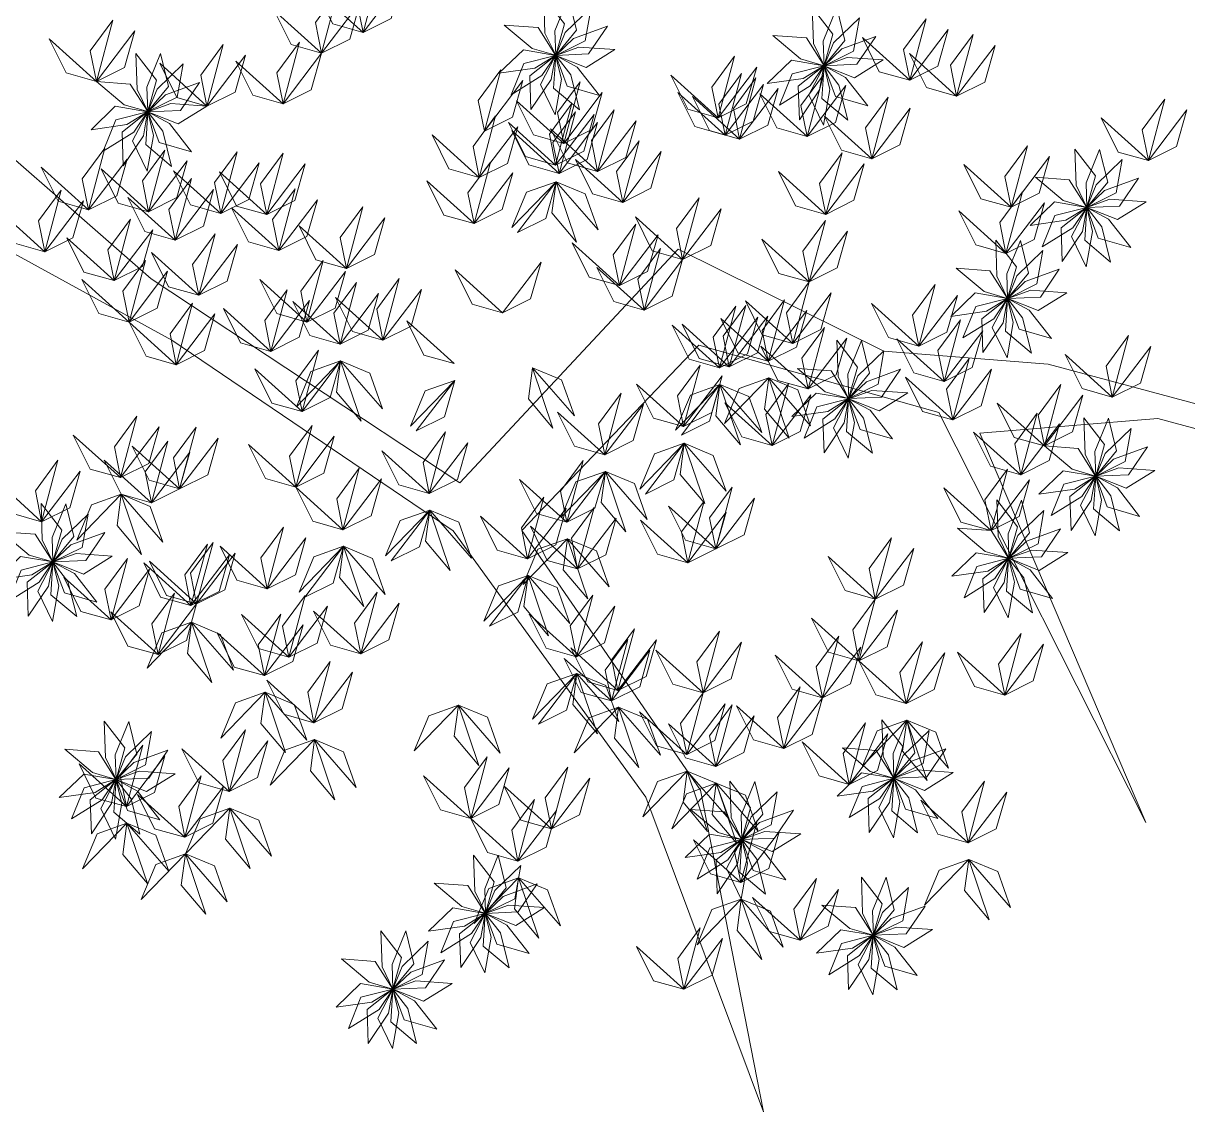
# Model space of a CAD drawing. Header units: inches. Extents: x 4350 to 28384, y -6772 to 993.
# Drawn here: x 5322.4 to 5432.1, y 433.7 to 536.2 of the extents above; entities that cross this region are included whole.
import ezdxf

# ---------------------------------------------------------------- set-up
doc = ezdxf.new("R2010")
doc.units = ezdxf.units.IN
doc.header["$MEASUREMENT"] = 0
doc.layers.add('nascosti', color=1, linetype='Continuous')

msp = doc.modelspace()

# ---------------------------------------------------------------- linework, layer by layer
at = {"layer": 'nascosti', "linetype": 'Continuous', "lineweight": 0}
for points in [[(5440.23, 498.36), (5418.93, 504.08), (5403.46, 505.31), (5384.08, 514.9), (5363.53, 492.9), (5334.44, 512.13), (5313.09, 530.75), (5311.06, 555.89), (5312.89, 582.33), (5310.26, 596.51), (5291.49, 613.85), (5281.13, 625.41), (5297.87, 633.21), (5333.93, 644.31), (5365.51, 649.59), (5395.2, 641.32), (5435.2, 634.39)], [(5306.03, 522.99), (5336.39, 506.34), (5362.9, 488.39), (5381.05, 463.31), (5392.12, 433.69), (5386.2, 463.97), (5369.35, 488.41), (5386.04, 505.88), (5408.64, 499.52), (5428.13, 460.91), (5412.51, 497.6), (5429.27, 498.96), (5443.47, 495.14)]]:
    msp.add_lwpolyline(points, dxfattribs=at)
at = {"layer": 'nascosti', "lineweight": 0}
for points in [[(5354.4, 535.31), (5353.82, 538.22), (5355.95, 541.11), (5354.4, 535.31)], [(5354.4, 535.31), (5357.06, 536.63), (5358.03, 540.09), (5354.4, 535.31)], [(5350.5, 533.37), (5349.91, 536.27), (5352.04, 539.16), (5350.5, 533.37)], [(5354.4, 535.31), (5351.55, 536.12), (5349.95, 539.33), (5354.4, 535.31)], [(5371.43, 538.65), (5371.54, 535.24), (5372.55, 533.17), (5373.38, 536.14), (5371.43, 538.65)], [(5373.76, 538.63), (5372.48, 535.47), (5372.55, 533.16), (5374.52, 535.54), (5373.76, 538.63)], [(5350.5, 533.37), (5353.15, 534.69), (5354.13, 538.14), (5350.5, 533.37)], [(5375.88, 537.67), (5373.43, 535.3), (5372.55, 533.16), (5375.32, 534.53), (5375.88, 537.67)], [(5396.7, 537.68), (5396.82, 534.27), (5397.82, 532.2), (5398.65, 535.17), (5396.7, 537.68)], [(5399.03, 537.66), (5397.75, 534.5), (5397.83, 532.19), (5399.79, 534.57), (5399.03, 537.66)], [(5329.29, 530.69), (5328.71, 533.6), (5330.83, 536.49), (5329.29, 530.69)], [(5350.5, 533.37), (5347.64, 534.17), (5346.04, 537.39), (5350.5, 533.37)], [(5401.15, 536.69), (5398.7, 534.33), (5397.83, 532.19), (5400.59, 533.56), (5401.15, 536.69)], [(5405.89, 530.81), (5405.3, 533.72), (5407.43, 536.61), (5405.89, 530.81)], [(5329.29, 530.69), (5331.94, 532.01), (5332.92, 535.47), (5329.29, 530.69)], [(5367.71, 536), (5370.33, 533.81), (5372.54, 533.17), (5370.89, 535.77), (5367.71, 536)], [(5377.42, 535.92), (5374.22, 534.75), (5372.55, 533.16), (5375.64, 533.29), (5377.42, 535.92)], [(5405.89, 530.81), (5408.54, 532.13), (5409.52, 535.58), (5405.89, 530.81)], [(5329.29, 530.69), (5326.44, 531.5), (5324.84, 534.71), (5329.29, 530.69)], [(5339.7, 528.39), (5339.11, 531.3), (5341.24, 534.19), (5339.7, 528.39)], [(5346.87, 528.59), (5346.28, 531.5), (5348.41, 534.39), (5346.87, 528.59)], [(5392.99, 535.03), (5395.6, 532.84), (5397.82, 532.19), (5396.16, 534.8), (5392.99, 535.03)], [(5402.7, 534.95), (5399.49, 533.78), (5397.83, 532.19), (5400.91, 532.32), (5402.7, 534.95)], [(5405.89, 530.81), (5403.03, 531.62), (5401.43, 534.83), (5405.89, 530.81)], [(5410.31, 529.33), (5409.73, 532.24), (5411.86, 535.13), (5410.31, 529.33)], [(5333, 533.34), (5333.12, 529.94), (5334.12, 527.86), (5334.95, 530.83), (5333, 533.34)], [(5335.33, 533.32), (5334.05, 530.16), (5334.13, 527.86), (5336.09, 530.24), (5335.33, 533.32)], [(5339.7, 528.39), (5342.35, 529.71), (5343.33, 533.17), (5339.7, 528.39)], [(5346.87, 528.59), (5349.52, 529.91), (5350.5, 533.37), (5346.87, 528.59)], [(5367.2, 531.47), (5370.58, 531.94), (5372.54, 533.16), (5369.5, 533.67), (5367.2, 531.47)], [(5368.35, 529.44), (5371.24, 531.25), (5372.54, 533.16), (5369.55, 532.39), (5368.35, 529.44)], [(5370.22, 528.06), (5372.13, 530.88), (5372.54, 533.15), (5370.12, 531.24), (5370.22, 528.06)], [(5372.5, 527.55), (5373.09, 530.91), (5372.54, 533.15), (5371.11, 530.42), (5372.5, 527.55)], [(5374.78, 528.02), (5373.96, 531.33), (5372.55, 533.15), (5372.35, 530.07), (5374.78, 528.02)], [(5378.12, 533.7), (5374.72, 533.94), (5372.55, 533.15), (5375.42, 532.02), (5378.12, 533.7)], [(5376.68, 529.37), (5374.58, 532.06), (5372.55, 533.15), (5373.62, 530.26), (5376.68, 529.37)], [(5387.85, 527.27), (5387.26, 530.18), (5389.39, 533.07), (5387.85, 527.27)], [(5410.31, 529.33), (5407.46, 530.14), (5405.86, 533.35), (5410.31, 529.33)], [(5410.31, 529.33), (5412.97, 530.65), (5413.94, 534.1), (5410.31, 529.33)], [(5337.45, 532.36), (5335, 529.99), (5334.13, 527.86), (5336.89, 529.23), (5337.45, 532.36)], [(5339.7, 528.39), (5336.85, 529.2), (5335.25, 532.41), (5339.7, 528.39)], [(5346.87, 528.59), (5344.01, 529.4), (5342.41, 532.61), (5346.87, 528.59)], [(5387.85, 527.27), (5390.5, 528.6), (5391.48, 532.05), (5387.85, 527.27)], [(5392.48, 530.5), (5395.85, 530.97), (5397.81, 532.19), (5394.77, 532.7), (5392.48, 530.5)], [(5393.62, 528.47), (5396.51, 530.28), (5397.81, 532.18), (5394.82, 531.42), (5393.62, 528.47)], [(5395.5, 527.09), (5397.4, 529.91), (5397.81, 532.18), (5395.4, 530.27), (5395.5, 527.09)], [(5397.77, 526.58), (5398.37, 529.94), (5397.82, 532.18), (5396.39, 529.45), (5397.77, 526.58)], [(5400.06, 527.05), (5399.23, 530.36), (5397.82, 532.18), (5397.63, 529.1), (5400.06, 527.05)], [(5401.95, 528.4), (5399.86, 531.09), (5397.82, 532.18), (5398.9, 529.29), (5401.95, 528.4)], [(5403.4, 532.73), (5400, 532.96), (5397.83, 532.18), (5400.7, 531.05), (5403.4, 532.73)], [(5365.83, 526.02), (5365.24, 528.92), (5367.37, 531.81), (5365.83, 526.02)], [(5387.85, 527.27), (5384.99, 528.08), (5383.39, 531.29), (5387.85, 527.27)], [(5388.5, 525.65), (5387.92, 528.56), (5390.04, 531.45), (5388.5, 525.65)], [(5389.87, 525.27), (5389.28, 528.17), (5391.41, 531.06), (5389.87, 525.27)], [(5396.23, 525.53), (5395.65, 528.44), (5397.78, 531.33), (5396.23, 525.53)], [(5329.29, 530.69), (5331.9, 528.5), (5334.12, 527.86), (5332.46, 530.46), (5329.29, 530.69)], [(5339, 530.61), (5335.79, 529.45), (5334.13, 527.85), (5337.21, 527.98), (5339, 530.61)], [(5365.83, 526.02), (5368.48, 527.34), (5369.46, 530.79), (5365.83, 526.02)], [(5373.3, 524.87), (5372.72, 527.78), (5374.85, 530.67), (5373.3, 524.87)], [(5388.5, 525.65), (5391.16, 526.97), (5392.13, 530.43), (5388.5, 525.65)], [(5389.87, 525.27), (5392.52, 526.59), (5393.5, 530.04), (5389.87, 525.27)], [(5396.23, 525.53), (5398.89, 526.85), (5399.87, 530.31), (5396.23, 525.53)], [(5373.3, 524.87), (5370.45, 525.68), (5368.85, 528.89), (5373.3, 524.87)], [(5373.3, 524.87), (5375.96, 526.19), (5376.94, 529.65), (5373.3, 524.87)], [(5388.5, 525.65), (5385.65, 526.46), (5384.05, 529.67), (5388.5, 525.65)], [(5389.87, 525.27), (5387.02, 526.07), (5385.42, 529.29), (5389.87, 525.27)], [(5396.23, 525.53), (5393.38, 526.34), (5391.78, 529.55), (5396.23, 525.53)], [(5402.32, 523.43), (5401.73, 526.33), (5403.86, 529.22), (5402.32, 523.43)], [(5428.37, 523.25), (5427.78, 526.16), (5429.91, 529.05), (5428.37, 523.25)], [(5328.78, 526.16), (5332.15, 526.64), (5334.11, 527.85), (5331.07, 528.37), (5328.78, 526.16)], [(5329.93, 524.14), (5332.82, 525.94), (5334.11, 527.85), (5331.12, 527.08), (5329.93, 524.14)], [(5331.8, 522.75), (5333.71, 525.58), (5334.11, 527.85), (5331.7, 525.93), (5331.8, 522.75)], [(5334.08, 522.25), (5334.67, 525.6), (5334.12, 527.84), (5332.69, 525.11), (5334.08, 522.25)], [(5336.36, 522.71), (5335.53, 526.02), (5334.12, 527.84), (5333.93, 524.76), (5336.36, 522.71)], [(5338.26, 524.07), (5336.16, 526.75), (5334.12, 527.84), (5335.2, 524.95), (5338.26, 524.07)], [(5339.7, 528.39), (5336.3, 528.63), (5334.13, 527.85), (5337, 526.71), (5339.7, 528.39)], [(5372.54, 522.83), (5371.96, 525.74), (5374.08, 528.63), (5372.54, 522.83)], [(5372.86, 522.05), (5372.27, 524.96), (5374.4, 527.85), (5372.86, 522.05)], [(5372.54, 522.83), (5375.2, 524.15), (5376.17, 527.6), (5372.54, 522.83)], [(5376.5, 522.23), (5375.92, 525.14), (5378.04, 528.03), (5376.5, 522.23)], [(5402.32, 523.43), (5404.97, 524.75), (5405.95, 528.2), (5402.32, 523.43)], [(5428.37, 523.25), (5431.02, 524.57), (5432, 528.02), (5428.37, 523.25)], [(5365.35, 521.67), (5364.76, 524.57), (5366.89, 527.46), (5365.35, 521.67)], [(5365.35, 521.67), (5368, 522.99), (5368.98, 526.44), (5365.35, 521.67)], [(5372.54, 522.83), (5369.69, 523.64), (5368.09, 526.85), (5372.54, 522.83)], [(5372.86, 522.05), (5375.51, 523.37), (5376.49, 526.83), (5372.86, 522.05)], [(5376.5, 522.23), (5379.15, 523.55), (5380.13, 527.01), (5376.5, 522.23)], [(5402.32, 523.43), (5399.46, 524.23), (5397.86, 527.44), (5402.32, 523.43)], [(5428.37, 523.25), (5425.52, 524.06), (5423.92, 527.27), (5428.37, 523.25)], [(5365.35, 521.67), (5362.49, 522.47), (5360.9, 525.69), (5365.35, 521.67)], [(5372.86, 522.05), (5370.01, 522.86), (5368.41, 526.07), (5372.86, 522.05)], [(5376.5, 522.23), (5373.65, 523.04), (5372.05, 526.25), (5376.5, 522.23)], [(5328.55, 518.62), (5327.96, 521.53), (5330.09, 524.42), (5328.55, 518.62)], [(5378.86, 519.32), (5378.27, 522.23), (5380.4, 525.12), (5378.86, 519.32)], [(5415.44, 518.86), (5414.86, 521.76), (5416.98, 524.65), (5415.44, 518.86)], [(5421.45, 524.33), (5421.57, 520.93), (5422.57, 518.85), (5423.4, 521.82), (5421.45, 524.33)], [(5423.78, 524.31), (5422.5, 521.15), (5422.58, 518.85), (5424.54, 521.23), (5423.78, 524.31)], [(5328.55, 518.62), (5331.2, 519.94), (5332.18, 523.4), (5328.55, 518.62)], [(5334.2, 518.44), (5333.62, 521.35), (5335.74, 524.24), (5334.2, 518.44)], [(5334.2, 518.44), (5336.86, 519.77), (5337.83, 523.22), (5334.2, 518.44)], [(5341, 518.27), (5340.42, 521.18), (5342.54, 524.07), (5341, 518.27)], [(5345.33, 518.16), (5344.74, 521.07), (5346.87, 523.96), (5345.33, 518.16)], [(5378.86, 519.32), (5376, 520.13), (5374.4, 523.34), (5378.86, 519.32)], [(5378.86, 519.32), (5381.51, 520.64), (5382.49, 524.1), (5378.86, 519.32)], [(5397.98, 518.19), (5397.39, 521.09), (5399.52, 523.98), (5397.98, 518.19)], [(5415.44, 518.86), (5418.1, 520.18), (5419.07, 523.63), (5415.44, 518.86)], [(5425.9, 523.35), (5423.45, 520.98), (5422.58, 518.85), (5425.34, 520.22), (5425.9, 523.35)], [(5328.55, 518.62), (5325.69, 519.43), (5324.09, 522.64), (5328.55, 518.62)], [(5334.2, 518.44), (5331.35, 519.25), (5329.75, 522.46), (5334.2, 518.44)], [(5341, 518.27), (5338.15, 519.08), (5336.55, 522.29), (5341, 518.27)], [(5345.33, 518.16), (5342.47, 518.97), (5340.87, 522.18), (5345.33, 518.16)], [(5341, 518.27), (5343.65, 519.59), (5344.63, 523.05), (5341, 518.27)], [(5345.33, 518.16), (5347.98, 519.49), (5348.96, 522.94), (5345.33, 518.16)], [(5364.87, 517.32), (5364.28, 520.22), (5366.41, 523.11), (5364.87, 517.32)], [(5364.87, 517.32), (5367.52, 518.64), (5368.5, 522.09), (5364.87, 517.32)], [(5397.98, 518.19), (5395.12, 518.99), (5393.52, 522.21), (5397.98, 518.19)], [(5397.98, 518.19), (5400.63, 519.51), (5401.61, 522.96), (5397.98, 518.19)], [(5415.44, 518.86), (5412.59, 519.66), (5410.99, 522.88), (5415.44, 518.86)], [(5336.7, 515.75), (5336.12, 518.66), (5338.25, 521.55), (5336.7, 515.75)], [(5364.87, 517.32), (5362.02, 518.12), (5360.42, 521.33), (5364.87, 517.32)], [(5372.59, 521.26), (5369.8, 520.27), (5368.42, 516.96), (5372.59, 521.26)], [(5368.96, 516.49), (5371.62, 517.81), (5372.59, 521.26), (5368.96, 516.49)], [(5372.59, 521.26), (5372.2, 518.32), (5374.52, 515.58), (5372.59, 521.26)], [(5372.59, 521.26), (5375.33, 520.12), (5376.54, 516.74), (5372.59, 521.26)], [(5417.74, 521.68), (5420.35, 519.49), (5422.57, 518.85), (5420.91, 521.45), (5417.74, 521.68)], [(5427.45, 521.6), (5424.24, 520.44), (5422.58, 518.84), (5425.66, 518.97), (5427.45, 521.6)], [(5324.43, 514.67), (5323.84, 517.58), (5325.97, 520.47), (5324.43, 514.67)], [(5336.7, 515.75), (5339.36, 517.07), (5340.33, 520.53), (5336.7, 515.75)], [(5346.47, 514.78), (5345.88, 517.69), (5348.01, 520.58), (5346.47, 514.78)], [(5414.96, 514.51), (5414.38, 517.41), (5416.51, 520.3), (5414.96, 514.51)], [(5324.43, 514.67), (5327.08, 515.99), (5328.06, 519.45), (5324.43, 514.67)], [(5336.7, 515.75), (5333.85, 516.56), (5332.25, 519.77), (5336.7, 515.75)], [(5346.47, 514.78), (5343.61, 515.59), (5342.01, 518.8), (5346.47, 514.78)], [(5346.47, 514.78), (5349.12, 516.11), (5350.1, 519.56), (5346.47, 514.78)], [(5352.83, 513.09), (5352.24, 516), (5354.37, 518.89), (5352.83, 513.09)], [(5384.5, 513.95), (5383.92, 516.85), (5386.05, 519.74), (5384.5, 513.95)], [(5414.96, 514.51), (5417.62, 515.83), (5418.59, 519.28), (5414.96, 514.51)], [(5417.23, 517.15), (5420.6, 517.63), (5422.56, 518.84), (5419.52, 519.36), (5417.23, 517.15)], [(5418.37, 515.13), (5421.27, 516.93), (5422.56, 518.84), (5419.57, 518.07), (5418.37, 515.13)], [(5420.25, 513.74), (5422.16, 516.57), (5422.56, 518.84), (5420.15, 516.92), (5420.25, 513.74)], [(5422.52, 513.24), (5423.12, 516.59), (5422.57, 518.83), (5421.14, 516.1), (5422.52, 513.24)], [(5424.81, 513.7), (5423.98, 517.01), (5422.57, 518.83), (5422.38, 515.75), (5424.81, 513.7)], [(5426.71, 515.06), (5424.61, 517.74), (5422.57, 518.83), (5423.65, 515.94), (5426.71, 515.06)], [(5428.15, 519.38), (5424.75, 519.62), (5422.58, 518.84), (5425.45, 517.7), (5428.15, 519.38)], [(5324.43, 514.67), (5321.57, 515.48), (5319.97, 518.69), (5324.43, 514.67)], [(5330.96, 511.95), (5330.38, 514.85), (5332.5, 517.74), (5330.96, 511.95)], [(5330.96, 511.95), (5330.38, 514.85), (5332.5, 517.74), (5330.96, 511.95)], [(5352.83, 513.09), (5355.48, 514.41), (5356.46, 517.86), (5352.83, 513.09)], [(5384.5, 513.95), (5381.65, 514.75), (5380.05, 517.97), (5384.5, 513.95)], [(5384.5, 513.95), (5387.16, 515.27), (5388.13, 518.72), (5384.5, 513.95)], [(5414.96, 514.51), (5412.11, 515.31), (5410.51, 518.52), (5414.96, 514.51)], [(5330.96, 511.95), (5333.62, 513.27), (5334.59, 516.72), (5330.96, 511.95)], [(5330.96, 511.95), (5333.62, 513.27), (5334.59, 516.72), (5330.96, 511.95)], [(5352.83, 513.09), (5349.97, 513.9), (5348.38, 517.11), (5352.83, 513.09)], [(5378.56, 511.48), (5377.97, 514.39), (5380.1, 517.28), (5378.56, 511.48)], [(5396.41, 511.82), (5395.82, 514.73), (5397.95, 517.62), (5396.41, 511.82)], [(5396.41, 511.82), (5399.06, 513.15), (5400.04, 516.6), (5396.41, 511.82)], [(5330.96, 511.95), (5328.11, 512.76), (5326.51, 515.97), (5330.96, 511.95)], [(5330.96, 511.95), (5328.11, 512.76), (5326.51, 515.97), (5330.96, 511.95)], [(5338.93, 510.57), (5338.35, 513.48), (5340.48, 516.37), (5338.93, 510.57)], [(5378.56, 511.48), (5375.7, 512.29), (5374.1, 515.5), (5378.56, 511.48)], [(5378.56, 511.48), (5381.21, 512.8), (5382.19, 516.26), (5378.56, 511.48)], [(5396.41, 511.82), (5393.56, 512.63), (5391.96, 515.84), (5396.41, 511.82)], [(5413.99, 515.76), (5414.11, 512.36), (5415.11, 510.28), (5415.94, 513.25), (5413.99, 515.76)], [(5416.32, 515.74), (5415.04, 512.58), (5415.11, 510.28), (5417.08, 512.65), (5416.32, 515.74)], [(5338.93, 510.57), (5336.08, 511.38), (5334.48, 514.59), (5338.93, 510.57)], [(5338.93, 510.57), (5341.59, 511.89), (5342.57, 515.35), (5338.93, 510.57)], [(5380.87, 509.17), (5380.29, 512.08), (5382.42, 514.97), (5380.87, 509.17)], [(5418.44, 514.78), (5415.99, 512.41), (5415.12, 510.27), (5417.88, 511.65), (5418.44, 514.78)], [(5332.36, 508.05), (5331.77, 510.96), (5333.9, 513.85), (5332.36, 508.05)], [(5349.12, 508.05), (5348.54, 510.95), (5350.66, 513.84), (5349.12, 508.05)], [(5367.54, 508.93), (5370.19, 510.25), (5371.17, 513.7), (5367.54, 508.93)], [(5380.87, 509.17), (5383.53, 510.5), (5384.5, 513.95), (5380.87, 509.17)], [(5332.36, 508.05), (5335.01, 509.37), (5335.99, 512.83), (5332.36, 508.05)], [(5349.12, 508.05), (5351.77, 509.37), (5352.75, 512.82), (5349.12, 508.05)], [(5367.54, 508.93), (5364.69, 509.73), (5363.09, 512.95), (5367.54, 508.93)], [(5380.87, 509.17), (5378.02, 509.98), (5376.42, 513.19), (5380.87, 509.17)], [(5410.28, 513.11), (5412.89, 510.92), (5415.1, 510.28), (5413.45, 512.88), (5410.28, 513.11)], [(5419.98, 513.03), (5416.78, 511.87), (5415.12, 510.27), (5418.2, 510.4), (5419.98, 513.03)], [(5332.36, 508.05), (5329.51, 508.86), (5327.91, 512.07), (5332.36, 508.05)], [(5349.12, 508.05), (5346.27, 508.85), (5344.67, 512.07), (5349.12, 508.05)], [(5345.72, 505.29), (5345.14, 508.2), (5347.26, 511.09), (5345.72, 505.29)], [(5352.24, 505.96), (5351.66, 508.87), (5353.78, 511.76), (5352.24, 505.96)], [(5356.27, 506.35), (5355.69, 509.25), (5357.81, 512.14), (5356.27, 506.35)], [(5356.27, 506.35), (5358.93, 507.67), (5359.9, 511.12), (5356.27, 506.35)], [(5394.87, 506.03), (5394.28, 508.93), (5396.41, 511.82), (5394.87, 506.03)], [(5406.75, 505.79), (5406.16, 508.69), (5408.29, 511.58), (5406.75, 505.79)], [(5345.72, 505.29), (5348.38, 506.62), (5349.35, 510.07), (5345.72, 505.29)], [(5356.27, 506.35), (5353.42, 507.15), (5351.82, 510.37), (5356.27, 506.35)], [(5352.24, 505.96), (5354.9, 507.28), (5355.87, 510.73), (5352.24, 505.96)], [(5394.87, 506.03), (5392.01, 506.83), (5390.41, 510.05), (5394.87, 506.03)], [(5392.56, 504.36), (5391.98, 507.26), (5394.1, 510.15), (5392.56, 504.36)], [(5394.87, 506.03), (5397.52, 507.35), (5398.5, 510.8), (5394.87, 506.03)], [(5406.75, 505.79), (5409.4, 507.11), (5410.38, 510.56), (5406.75, 505.79)], [(5409.76, 508.58), (5413.14, 509.06), (5415.1, 510.27), (5412.06, 510.79), (5409.76, 508.58)], [(5410.91, 506.55), (5413.8, 508.36), (5415.1, 510.27), (5412.11, 509.5), (5410.91, 506.55)], [(5412.79, 505.17), (5414.69, 507.99), (5415.1, 510.26), (5412.68, 508.35), (5412.79, 505.17)], [(5415.06, 504.67), (5415.65, 508.02), (5415.1, 510.26), (5413.67, 507.53), (5415.06, 504.67)], [(5417.35, 505.13), (5416.52, 508.44), (5415.11, 510.26), (5414.91, 507.18), (5417.35, 505.13)], [(5419.24, 506.49), (5417.14, 509.17), (5415.11, 510.26), (5416.19, 507.37), (5419.24, 506.49)], [(5420.69, 510.81), (5417.29, 511.05), (5415.12, 510.27), (5417.98, 509.13), (5420.69, 510.81)], [(5336.81, 504.03), (5336.23, 506.94), (5338.35, 509.83), (5336.81, 504.03)], [(5345.72, 505.29), (5342.87, 506.1), (5341.27, 509.31), (5345.72, 505.29)], [(5352.24, 505.96), (5349.39, 506.77), (5347.79, 509.98), (5352.24, 505.96)], [(5387.97, 503.73), (5387.38, 506.64), (5389.51, 509.53), (5387.97, 503.73)], [(5388.9, 503.82), (5388.32, 506.73), (5390.45, 509.62), (5388.9, 503.82)], [(5392.56, 504.36), (5395.22, 505.68), (5396.19, 509.13), (5392.56, 504.36)], [(5406.75, 505.79), (5403.9, 506.59), (5402.3, 509.81), (5406.75, 505.79)], [(5336.81, 504.03), (5333.96, 504.84), (5332.36, 508.05), (5336.81, 504.03)], [(5336.81, 504.03), (5339.46, 505.36), (5340.44, 508.81), (5336.81, 504.03)], [(5362.99, 504.13), (5360.14, 504.93), (5358.54, 508.15), (5362.99, 504.13)], [(5388.9, 503.82), (5386.05, 504.63), (5384.45, 507.84), (5388.9, 503.82)], [(5387.97, 503.73), (5390.62, 505.06), (5391.6, 508.51), (5387.97, 503.73)], [(5392.56, 504.36), (5389.71, 505.16), (5388.11, 508.38), (5392.56, 504.36)], [(5388.9, 503.82), (5391.56, 505.15), (5392.53, 508.6), (5388.9, 503.82)], [(5409.14, 502.45), (5408.55, 505.36), (5410.68, 508.25), (5409.14, 502.45)], [(5387.97, 503.73), (5385.11, 504.54), (5383.51, 507.75), (5387.97, 503.73)], [(5396.33, 501.76), (5395.74, 504.66), (5397.87, 507.55), (5396.33, 501.76)], [(5409.14, 502.45), (5411.79, 503.77), (5412.77, 507.23), (5409.14, 502.45)], [(5424.97, 500.98), (5424.39, 503.89), (5426.51, 506.78), (5424.97, 500.98)], [(5396.33, 501.76), (5393.47, 502.56), (5391.87, 505.78), (5396.33, 501.76)], [(5396.33, 501.76), (5398.98, 503.08), (5399.96, 506.53), (5396.33, 501.76)], [(5399.02, 506.33), (5399.14, 502.92), (5400.14, 500.84), (5400.97, 503.81), (5399.02, 506.33)], [(5401.35, 506.31), (5400.07, 503.15), (5400.15, 500.84), (5402.11, 503.22), (5401.35, 506.31)], [(5409.14, 502.45), (5406.29, 503.26), (5404.69, 506.47), (5409.14, 502.45)], [(5424.97, 500.98), (5427.62, 502.3), (5428.6, 505.76), (5424.97, 500.98)], [(5348.66, 499.62), (5348.08, 502.52), (5350.21, 505.41), (5348.66, 499.62)], [(5403.47, 505.34), (5401.02, 502.97), (5400.15, 500.84), (5402.91, 502.21), (5403.47, 505.34)], [(5409.96, 498.83), (5409.37, 501.73), (5411.5, 504.62), (5409.96, 498.83)], [(5424.97, 500.98), (5422.12, 501.79), (5420.52, 505), (5424.97, 500.98)], [(5348.66, 499.62), (5345.81, 500.42), (5344.21, 503.64), (5348.66, 499.62)], [(5352.29, 504.39), (5349.5, 503.4), (5348.12, 500.08), (5352.29, 504.39)], [(5348.66, 499.62), (5351.32, 500.94), (5352.29, 504.39), (5348.66, 499.62)], [(5348.66, 499.62), (5351.32, 500.94), (5352.29, 504.39), (5348.66, 499.62)], [(5352.29, 504.39), (5351.9, 501.45), (5354.22, 498.71), (5352.29, 504.39)], [(5352.29, 504.39), (5355.03, 503.25), (5356.24, 499.87), (5352.29, 504.39)], [(5370.37, 503.75), (5369.98, 500.81), (5372.29, 498.07), (5370.37, 503.75)], [(5370.37, 503.75), (5373.1, 502.61), (5374.31, 499.23), (5370.37, 503.75)], [(5384.6, 498.2), (5384.02, 501.1), (5386.14, 503.99), (5384.6, 498.2)], [(5384.6, 498.2), (5384.02, 501.1), (5386.14, 503.99), (5384.6, 498.2)], [(5395.31, 503.68), (5397.92, 501.49), (5400.14, 500.84), (5398.48, 503.45), (5395.31, 503.68)], [(5405.02, 503.6), (5401.81, 502.43), (5400.15, 500.84), (5403.23, 500.96), (5405.02, 503.6)], [(5409.96, 498.83), (5412.61, 500.15), (5413.59, 503.6), (5409.96, 498.83)], [(5363.05, 502.56), (5360.25, 501.56), (5358.87, 498.25), (5363.05, 502.56)], [(5359.41, 497.79), (5362.07, 499.11), (5363.05, 502.56), (5359.41, 497.79)], [(5384.6, 498.2), (5387.26, 499.52), (5388.23, 502.97), (5384.6, 498.2)], [(5384.6, 498.2), (5387.26, 499.52), (5388.23, 502.97), (5384.6, 498.2)], [(5392.61, 502.79), (5389.82, 501.8), (5388.44, 498.48), (5392.61, 502.79)], [(5392.61, 502.79), (5392.22, 499.85), (5394.54, 497.11), (5392.61, 502.79)], [(5392.61, 502.79), (5395.35, 501.65), (5396.56, 498.27), (5392.61, 502.79)], [(5409.96, 498.83), (5407.11, 499.63), (5405.51, 502.85), (5409.96, 498.83)], [(5377.18, 495.55), (5376.59, 498.46), (5378.72, 501.35), (5377.18, 495.55)], [(5384.6, 498.2), (5381.75, 499), (5380.15, 502.21), (5384.6, 498.2)], [(5384.6, 498.2), (5381.75, 499), (5380.15, 502.21), (5384.6, 498.2)], [(5388.02, 502.17), (5385.23, 501.17), (5383.84, 497.86), (5388.02, 502.17)], [(5384.39, 497.39), (5387.04, 498.71), (5388.02, 502.17), (5384.39, 497.39)], [(5388.02, 502.17), (5387.63, 499.23), (5389.94, 496.49), (5388.02, 502.17)], [(5388.02, 502.17), (5390.75, 501.03), (5391.96, 497.65), (5388.02, 502.17)], [(5392.93, 496.43), (5392.35, 499.33), (5394.48, 502.22), (5392.93, 496.43)], [(5394.8, 499.15), (5398.17, 499.62), (5400.13, 500.84), (5397.09, 501.35), (5394.8, 499.15)], [(5405.72, 501.38), (5402.32, 501.61), (5400.15, 500.83), (5403.02, 499.7), (5405.72, 501.38)], [(5418.58, 496.38), (5417.99, 499.28), (5420.12, 502.17), (5418.58, 496.38)], [(5377.18, 495.55), (5379.83, 496.88), (5380.81, 500.33), (5377.18, 495.55)], [(5392.93, 496.43), (5390.08, 497.23), (5388.48, 500.44), (5392.93, 496.43)], [(5392.93, 496.43), (5395.59, 497.75), (5396.57, 501.2), (5392.93, 496.43)], [(5395.94, 497.12), (5398.84, 498.92), (5400.13, 500.83), (5397.14, 500.07), (5395.94, 497.12)], [(5397.82, 495.73), (5399.72, 498.56), (5400.13, 500.83), (5397.72, 498.91), (5397.82, 495.73)], [(5400.09, 495.23), (5400.69, 498.59), (5400.14, 500.83), (5398.71, 498.09), (5400.09, 495.23)], [(5402.38, 495.7), (5401.55, 499), (5400.14, 500.83), (5399.95, 497.75), (5402.38, 495.7)], [(5404.28, 497.05), (5402.18, 499.74), (5400.14, 500.83), (5401.22, 497.94), (5404.28, 497.05)], [(5418.58, 496.38), (5415.73, 497.18), (5414.13, 500.4), (5418.58, 496.38)], [(5418.58, 496.38), (5421.23, 497.7), (5422.21, 501.15), (5418.58, 496.38)], [(5331.56, 493.4), (5330.98, 496.3), (5333.11, 499.19), (5331.56, 493.4)], [(5377.18, 495.55), (5374.32, 496.36), (5372.72, 499.57), (5377.18, 495.55)], [(5416.36, 493.67), (5415.78, 496.58), (5417.9, 499.47), (5416.36, 493.67)], [(5422.29, 499.03), (5422.41, 495.62), (5423.41, 493.54), (5424.24, 496.52), (5422.29, 499.03)], [(5331.56, 493.4), (5334.22, 494.72), (5335.2, 498.17), (5331.56, 493.4)], [(5337.12, 492.34), (5336.54, 495.25), (5338.67, 498.14), (5337.12, 492.34)], [(5348.06, 492.51), (5347.47, 495.42), (5349.6, 498.31), (5348.06, 492.51)], [(5416.36, 493.67), (5419.02, 495), (5419.99, 498.45), (5416.36, 493.67)], [(5424.62, 499.01), (5423.34, 495.85), (5423.41, 493.54), (5425.38, 495.92), (5424.62, 499.01)], [(5426.74, 498.04), (5424.29, 495.68), (5423.42, 493.54), (5426.18, 494.91), (5426.74, 498.04)], [(5331.56, 493.4), (5328.71, 494.2), (5327.11, 497.41), (5331.56, 493.4)], [(5337.12, 492.34), (5339.78, 493.66), (5340.75, 497.12), (5337.12, 492.34)], [(5348.06, 492.51), (5350.71, 493.83), (5351.69, 497.29), (5348.06, 492.51)], [(5360.64, 491.91), (5360.05, 494.81), (5362.18, 497.7), (5360.64, 491.91)], [(5416.36, 493.67), (5413.51, 494.48), (5411.91, 497.69), (5416.36, 493.67)], [(5337.12, 492.34), (5334.27, 493.15), (5332.67, 496.36), (5337.12, 492.34)], [(5334.47, 491.02), (5333.88, 493.93), (5336.01, 496.82), (5334.47, 491.02)], [(5334.47, 491.02), (5337.12, 492.34), (5338.1, 495.8), (5334.47, 491.02)], [(5348.06, 492.51), (5345.2, 493.32), (5343.6, 496.53), (5348.06, 492.51)], [(5360.64, 491.91), (5357.78, 492.72), (5356.18, 495.93), (5360.64, 491.91)], [(5360.64, 491.91), (5363.29, 493.23), (5364.27, 496.68), (5360.64, 491.91)], [(5384.65, 496.63), (5381.86, 495.63), (5380.48, 492.32), (5384.65, 496.63)], [(5381.02, 491.85), (5383.68, 493.18), (5384.65, 496.63), (5381.02, 491.85)], [(5384.65, 496.63), (5384.27, 493.69), (5386.58, 490.95), (5384.65, 496.63)], [(5384.65, 496.63), (5387.39, 495.49), (5388.6, 492.11), (5384.65, 496.63)], [(5418.58, 496.38), (5421.19, 494.19), (5423.4, 493.54), (5421.75, 496.15), (5418.58, 496.38)], [(5428.29, 496.3), (5425.08, 495.13), (5423.42, 493.54), (5426.5, 493.67), (5428.29, 496.3)], [(5324.13, 489.25), (5323.55, 492.15), (5325.67, 495.04), (5324.13, 489.25)], [(5334.47, 491.02), (5331.62, 491.83), (5330.02, 495.04), (5334.47, 491.02)], [(5373.6, 489.21), (5373.01, 492.12), (5375.14, 495.01), (5373.6, 489.21)], [(5324.13, 489.25), (5326.78, 490.57), (5327.76, 494.02), (5324.13, 489.25)], [(5352.51, 488.49), (5351.92, 491.4), (5354.05, 494.29), (5352.51, 488.49)], [(5377.23, 493.99), (5374.44, 492.99), (5373.06, 489.68), (5377.23, 493.99)], [(5373.6, 489.21), (5376.25, 490.53), (5377.23, 493.99), (5373.6, 489.21)], [(5377.23, 493.99), (5376.84, 491.05), (5379.16, 488.31), (5377.23, 493.99)], [(5377.23, 493.99), (5379.97, 492.85), (5381.17, 489.47), (5377.23, 493.99)], [(5413.56, 488.42), (5412.97, 491.32), (5415.1, 494.21), (5413.56, 488.42)], [(5418.06, 491.85), (5421.44, 492.32), (5423.4, 493.54), (5420.36, 494.05), (5418.06, 491.85)], [(5428.99, 494.08), (5425.59, 494.31), (5423.42, 493.53), (5426.29, 492.4), (5428.99, 494.08)], [(5324.13, 489.25), (5321.28, 490.05), (5319.68, 493.27), (5324.13, 489.25)], [(5352.51, 488.49), (5349.66, 489.3), (5348.06, 492.51), (5352.51, 488.49)], [(5352.51, 488.49), (5355.16, 489.81), (5356.14, 493.27), (5352.51, 488.49)], [(5373.6, 489.21), (5370.75, 490.02), (5369.15, 493.23), (5373.6, 489.21)], [(5387.63, 486.7), (5387.05, 489.6), (5389.18, 492.49), (5387.63, 486.7)], [(5413.56, 488.42), (5416.21, 489.74), (5417.19, 493.19), (5413.56, 488.42)], [(5419.21, 489.82), (5422.1, 491.63), (5423.4, 493.53), (5420.41, 492.77), (5419.21, 489.82)], [(5421.09, 488.43), (5422.99, 491.26), (5423.4, 493.53), (5420.98, 491.61), (5421.09, 488.43)], [(5423.36, 487.93), (5423.96, 491.29), (5423.41, 493.53), (5421.98, 490.79), (5423.36, 487.93)], [(5425.65, 488.4), (5424.82, 491.7), (5423.41, 493.53), (5423.21, 490.45), (5425.65, 488.4)], [(5427.54, 489.75), (5425.45, 492.44), (5423.41, 493.53), (5424.49, 490.64), (5427.54, 489.75)], [(5331.62, 491.83), (5328.82, 490.83), (5327.44, 487.52), (5331.62, 491.83)], [(5331.62, 491.83), (5331.23, 488.89), (5333.54, 486.15), (5331.62, 491.83)], [(5331.62, 491.83), (5334.35, 490.69), (5335.56, 487.31), (5331.62, 491.83)], [(5369.9, 485.76), (5369.32, 488.67), (5371.44, 491.56), (5369.9, 485.76)], [(5387.63, 486.7), (5390.29, 488.02), (5391.26, 491.47), (5387.63, 486.7)], [(5413.56, 488.42), (5410.7, 489.22), (5409.1, 492.43), (5413.56, 488.42)], [(5324.07, 490.95), (5324.19, 487.54), (5325.19, 485.47), (5326.02, 488.44), (5324.07, 490.95)], [(5326.4, 490.93), (5325.12, 487.77), (5325.2, 485.47), (5327.16, 487.84), (5326.4, 490.93)], [(5360.69, 490.34), (5357.9, 489.35), (5356.51, 486.03), (5360.69, 490.34)], [(5357.06, 485.57), (5359.71, 486.89), (5360.69, 490.34), (5357.06, 485.57)], [(5360.69, 490.34), (5360.3, 487.4), (5362.61, 484.66), (5360.69, 490.34)], [(5360.69, 490.34), (5363.42, 489.2), (5364.63, 485.82), (5360.69, 490.34)], [(5369.9, 485.76), (5372.55, 487.08), (5373.53, 490.53), (5369.9, 485.76)], [(5374.61, 484.81), (5374.03, 487.71), (5376.16, 490.6), (5374.61, 484.81)], [(5387.63, 486.7), (5384.78, 487.51), (5383.18, 490.72), (5387.63, 486.7)], [(5384.98, 485.38), (5384.4, 488.28), (5386.52, 491.17), (5384.98, 485.38)], [(5414.09, 491.3), (5414.21, 487.89), (5415.22, 485.81), (5416.05, 488.78), (5414.09, 491.3)], [(5416.42, 491.28), (5415.15, 488.12), (5415.22, 485.81), (5417.19, 488.19), (5416.42, 491.28)], [(5418.54, 490.31), (5416.09, 487.94), (5415.22, 485.81), (5417.98, 487.18), (5418.54, 490.31)], [(5328.52, 489.97), (5326.07, 487.6), (5325.2, 485.46), (5327.96, 486.83), (5328.52, 489.97)], [(5369.9, 485.76), (5367.05, 486.57), (5365.45, 489.78), (5369.9, 485.76)], [(5374.61, 484.81), (5377.27, 486.13), (5378.24, 489.58), (5374.61, 484.81)], [(5384.98, 485.38), (5382.13, 486.18), (5380.53, 489.4), (5384.98, 485.38)], [(5384.98, 485.38), (5387.63, 486.7), (5388.61, 490.15), (5384.98, 485.38)], [(5320.36, 488.3), (5322.97, 486.11), (5325.19, 485.47), (5323.53, 488.07), (5320.36, 488.3)], [(5330.07, 488.22), (5326.87, 487.06), (5325.2, 485.46), (5328.28, 485.59), (5330.07, 488.22)], [(5345.38, 482.94), (5344.79, 485.85), (5346.92, 488.74), (5345.38, 482.94)], [(5374.61, 484.81), (5371.76, 485.61), (5370.16, 488.83), (5374.61, 484.81)], [(5410.38, 488.65), (5412.99, 486.45), (5415.21, 485.81), (5413.56, 488.42), (5410.38, 488.65)], [(5420.09, 488.57), (5416.89, 487.4), (5415.22, 485.8), (5418.3, 485.93), (5420.09, 488.57)], [(5338.19, 481.35), (5337.61, 484.25), (5339.74, 487.14), (5338.19, 481.35)], [(5338.73, 481.51), (5338.15, 484.41), (5340.28, 487.3), (5338.73, 481.51)], [(5345.38, 482.94), (5342.53, 483.75), (5340.93, 486.96), (5345.38, 482.94)], [(5345.38, 482.94), (5348.03, 484.26), (5349.01, 487.72), (5345.38, 482.94)], [(5373.65, 487.65), (5370.86, 486.65), (5369.48, 483.34), (5373.65, 487.65)], [(5373.65, 487.65), (5373.26, 484.71), (5375.58, 481.97), (5373.65, 487.65)], [(5373.65, 487.65), (5376.39, 486.51), (5377.59, 483.13), (5373.65, 487.65)], [(5402.65, 481.95), (5402.06, 484.85), (5404.19, 487.74), (5402.65, 481.95)], [(5319.85, 483.77), (5323.22, 484.25), (5325.18, 485.46), (5322.14, 485.98), (5319.85, 483.77)], [(5330.77, 486), (5327.37, 486.24), (5325.2, 485.46), (5328.07, 484.32), (5330.77, 486)], [(5338.19, 481.35), (5340.85, 482.67), (5341.82, 486.12), (5338.19, 481.35)], [(5338.73, 481.51), (5341.39, 482.83), (5342.36, 486.28), (5338.73, 481.51)], [(5352.56, 486.93), (5349.77, 485.93), (5348.39, 482.62), (5352.56, 486.93)], [(5348.93, 482.15), (5351.58, 483.47), (5352.56, 486.93), (5348.93, 482.15)], [(5352.56, 486.93), (5352.17, 483.99), (5354.49, 481.25), (5352.56, 486.93)], [(5352.56, 486.93), (5355.3, 485.78), (5356.5, 482.4), (5352.56, 486.93)], [(5402.65, 481.95), (5399.8, 482.76), (5398.2, 485.97), (5402.65, 481.95)], [(5402.65, 481.95), (5405.3, 483.27), (5406.28, 486.72), (5402.65, 481.95)], [(5409.87, 484.11), (5413.24, 484.59), (5415.2, 485.8), (5412.16, 486.32), (5409.87, 484.11)], [(5420.79, 486.34), (5417.39, 486.58), (5415.22, 485.8), (5418.09, 484.66), (5420.79, 486.34)], [(5321, 481.74), (5323.89, 483.55), (5325.18, 485.46), (5322.2, 484.69), (5321, 481.74)], [(5322.87, 480.36), (5324.78, 483.18), (5325.18, 485.45), (5322.77, 483.54), (5322.87, 480.36)], [(5325.15, 479.85), (5325.74, 483.21), (5325.19, 485.45), (5323.76, 482.72), (5325.15, 479.85)], [(5327.43, 480.32), (5326.6, 483.63), (5325.19, 485.45), (5325, 482.37), (5327.43, 480.32)], [(5329.33, 481.67), (5327.23, 484.36), (5325.19, 485.45), (5326.27, 482.56), (5329.33, 481.67)], [(5330.67, 480), (5330.08, 482.9), (5332.21, 485.79), (5330.67, 480)], [(5330.67, 480), (5333.32, 481.32), (5334.3, 484.77), (5330.67, 480)], [(5338.19, 481.35), (5335.34, 482.15), (5333.74, 485.37), (5338.19, 481.35)], [(5338.73, 481.51), (5335.88, 482.31), (5334.28, 485.53), (5338.73, 481.51)], [(5411.02, 482.09), (5413.91, 483.89), (5415.2, 485.8), (5412.22, 485.03), (5411.02, 482.09)], [(5412.89, 480.7), (5414.8, 483.53), (5415.21, 485.8), (5412.79, 483.88), (5412.89, 480.7)], [(5415.17, 480.2), (5415.76, 483.56), (5415.21, 485.8), (5413.78, 483.06), (5415.17, 480.2)], [(5417.45, 480.66), (5416.63, 483.97), (5415.21, 485.79), (5415.02, 482.72), (5417.45, 480.66)], [(5419.35, 482.02), (5417.25, 484.71), (5415.22, 485.8), (5416.29, 482.9), (5419.35, 482.02)], [(5330.67, 480), (5327.81, 480.8), (5326.21, 484.02), (5330.67, 480)], [(5369.95, 484.19), (5367.16, 483.2), (5365.78, 479.89), (5369.95, 484.19)], [(5366.32, 479.42), (5368.98, 480.74), (5369.95, 484.19), (5366.32, 479.42)], [(5369.95, 484.19), (5369.56, 481.25), (5371.88, 478.51), (5369.95, 484.19)], [(5369.95, 484.19), (5372.69, 483.05), (5373.89, 479.67), (5369.95, 484.19)], [(5354.19, 476.8), (5353.6, 479.71), (5355.73, 482.6), (5354.19, 476.8)], [(5335.1, 476.73), (5334.52, 479.64), (5336.65, 482.53), (5335.1, 476.73)], [(5335.1, 476.73), (5337.76, 478.05), (5338.73, 481.51), (5335.1, 476.73)], [(5347.42, 476.5), (5346.83, 479.41), (5348.96, 482.3), (5347.42, 476.5)], [(5354.19, 476.8), (5356.84, 478.12), (5357.82, 481.58), (5354.19, 476.8)], [(5374.5, 476.53), (5373.91, 479.44), (5376.04, 482.33), (5374.5, 476.53)], [(5401.11, 476.15), (5400.52, 479.06), (5402.65, 481.95), (5401.11, 476.15)], [(5335.1, 476.73), (5332.25, 477.54), (5330.65, 480.75), (5335.1, 476.73)], [(5347.42, 476.5), (5344.57, 477.31), (5342.97, 480.52), (5347.42, 476.5)], [(5345.12, 474.76), (5344.54, 477.66), (5346.66, 480.55), (5345.12, 474.76)], [(5347.42, 476.5), (5350.07, 477.82), (5351.05, 481.28), (5347.42, 476.5)], [(5354.19, 476.8), (5351.34, 477.61), (5349.74, 480.82), (5354.19, 476.8)], [(5374.5, 476.53), (5371.64, 477.34), (5370.04, 480.55), (5374.5, 476.53)], [(5374.5, 476.53), (5377.15, 477.85), (5378.13, 481.31), (5374.5, 476.53)], [(5401.11, 476.15), (5403.76, 477.47), (5404.74, 480.93), (5401.11, 476.15)], [(5338.25, 479.78), (5335.45, 478.78), (5334.07, 475.47), (5338.25, 479.78)], [(5338.25, 479.78), (5337.86, 476.84), (5340.17, 474.1), (5338.25, 479.78)], [(5338.25, 479.78), (5340.98, 478.64), (5342.19, 475.26), (5338.25, 479.78)], [(5345.12, 474.76), (5347.78, 476.08), (5348.75, 479.53), (5345.12, 474.76)], [(5401.11, 476.15), (5398.25, 476.96), (5396.65, 480.17), (5401.11, 476.15)], [(5345.12, 474.76), (5342.27, 475.56), (5340.67, 478.78), (5345.12, 474.76)], [(5378.41, 473.35), (5377.83, 476.26), (5379.96, 479.15), (5378.41, 473.35)], [(5386.43, 473.13), (5385.84, 476.04), (5387.97, 478.93), (5386.43, 473.13)], [(5397.67, 472.67), (5397.08, 475.58), (5399.21, 478.47), (5397.67, 472.67)], [(5414.85, 472.93), (5414.27, 475.84), (5416.4, 478.73), (5414.85, 472.93)], [(5378.41, 473.35), (5375.56, 474.16), (5373.96, 477.37), (5378.41, 473.35)], [(5377.8, 472.37), (5377.22, 475.27), (5379.35, 478.16), (5377.8, 472.37)], [(5377.8, 472.37), (5380.46, 473.69), (5381.43, 477.14), (5377.8, 472.37)], [(5378.41, 473.35), (5381.07, 474.67), (5382.05, 478.13), (5378.41, 473.35)], [(5386.43, 473.13), (5383.58, 473.94), (5381.98, 477.15), (5386.43, 473.13)], [(5386.43, 473.13), (5389.08, 474.45), (5390.06, 477.9), (5386.43, 473.13)], [(5397.67, 472.67), (5400.32, 473.99), (5401.3, 477.45), (5397.67, 472.67)], [(5405.56, 472.13), (5404.97, 475.04), (5407.1, 477.93), (5405.56, 472.13)], [(5414.85, 472.93), (5417.51, 474.25), (5418.48, 477.71), (5414.85, 472.93)], [(5349.78, 470.3), (5349.19, 473.21), (5351.32, 476.1), (5349.78, 470.3)], [(5377.8, 472.37), (5374.95, 473.17), (5373.35, 476.38), (5377.8, 472.37)], [(5397.67, 472.67), (5394.82, 473.48), (5393.22, 476.69), (5397.67, 472.67)], [(5405.56, 472.13), (5402.7, 472.94), (5401.11, 476.15), (5405.56, 472.13)], [(5405.56, 472.13), (5408.21, 473.45), (5409.19, 476.91), (5405.56, 472.13)], [(5414.85, 472.93), (5412, 473.74), (5410.4, 476.95), (5414.85, 472.93)], [(5349.78, 470.3), (5352.43, 471.62), (5353.41, 475.08), (5349.78, 470.3)], [(5374.55, 474.96), (5371.76, 473.97), (5370.37, 470.66), (5374.55, 474.96)], [(5370.92, 470.19), (5373.57, 471.51), (5374.55, 474.96), (5370.92, 470.19)], [(5374.55, 474.96), (5374.16, 472.03), (5376.47, 469.28), (5374.55, 474.96)], [(5374.55, 474.96), (5377.28, 473.82), (5378.49, 470.44), (5374.55, 474.96)], [(5349.78, 470.3), (5346.93, 471.11), (5345.33, 474.32), (5349.78, 470.3)], [(5345.17, 473.19), (5342.38, 472.2), (5341, 468.88), (5345.17, 473.19)], [(5345.17, 473.19), (5344.79, 470.25), (5347.1, 467.51), (5345.17, 473.19)], [(5345.17, 473.19), (5347.91, 472.05), (5349.12, 468.67), (5345.17, 473.19)], [(5384.89, 467.33), (5384.3, 470.24), (5386.43, 473.13), (5384.89, 467.33)], [(5394.04, 467.9), (5393.45, 470.8), (5395.58, 473.69), (5394.04, 467.9)], [(5363.38, 471.98), (5360.59, 470.98), (5359.21, 467.67), (5363.38, 471.98)], [(5363.38, 471.98), (5362.99, 469.04), (5365.31, 466.3), (5363.38, 471.98)], [(5363.38, 471.98), (5366.12, 470.83), (5367.32, 467.45), (5363.38, 471.98)], [(5378.47, 471.79), (5375.67, 470.79), (5374.29, 467.48), (5378.47, 471.79)], [(5378.47, 471.79), (5378.08, 468.85), (5380.39, 466.11), (5378.47, 471.79)], [(5378.47, 471.79), (5381.2, 470.65), (5382.41, 467.27), (5378.47, 471.79)], [(5384.89, 467.33), (5387.54, 468.65), (5388.52, 472.11), (5384.89, 467.33)], [(5387.62, 466.19), (5387.04, 469.1), (5389.16, 471.99), (5387.62, 466.19)], [(5394.04, 467.9), (5391.18, 468.7), (5389.58, 471.92), (5394.04, 467.9)], [(5394.04, 467.9), (5396.69, 469.22), (5397.67, 472.67), (5394.04, 467.9)], [(5384.89, 467.33), (5382.03, 468.14), (5380.43, 471.35), (5384.89, 467.33)], [(5387.62, 466.19), (5390.28, 467.51), (5391.25, 470.97), (5387.62, 466.19)], [(5405.61, 470.57), (5402.82, 469.57), (5401.44, 466.26), (5405.61, 470.57)], [(5403.28, 470.59), (5403.4, 467.18), (5404.4, 465.1), (5405.23, 468.07), (5403.28, 470.59)], [(5405.61, 470.57), (5404.33, 467.41), (5404.41, 465.1), (5406.37, 467.48), (5405.61, 470.57)], [(5405.61, 470.57), (5405.22, 467.63), (5407.54, 464.89), (5405.61, 470.57)], [(5405.61, 470.57), (5408.35, 469.43), (5409.55, 466.05), (5405.61, 470.57)], [(5330.02, 470.47), (5330.14, 467.06), (5331.14, 464.98), (5331.97, 467.95), (5330.02, 470.47)], [(5332.35, 470.45), (5331.07, 467.29), (5331.14, 464.98), (5333.11, 467.36), (5332.35, 470.45)], [(5334.47, 469.48), (5332.02, 467.11), (5331.15, 464.98), (5333.91, 466.35), (5334.47, 469.48)], [(5341.79, 463.84), (5341.21, 466.75), (5343.34, 469.64), (5341.79, 463.84)], [(5387.62, 466.19), (5384.77, 467), (5383.17, 470.21), (5387.62, 466.19)], [(5400.2, 464.51), (5399.62, 467.41), (5401.74, 470.3), (5400.2, 464.51)], [(5407.73, 469.6), (5405.28, 467.23), (5404.41, 465.1), (5407.17, 466.47), (5407.73, 469.6)], [(5341.79, 463.84), (5344.45, 465.17), (5345.43, 468.62), (5341.79, 463.84)], [(5349.83, 468.73), (5347.04, 467.74), (5345.66, 464.43), (5349.83, 468.73)], [(5349.83, 468.73), (5349.44, 465.8), (5351.76, 463.05), (5349.83, 468.73)], [(5349.83, 468.73), (5352.57, 467.59), (5353.77, 464.21), (5349.83, 468.73)], [(5400.2, 464.51), (5397.35, 465.31), (5395.75, 468.53), (5400.2, 464.51)], [(5400.2, 464.51), (5402.86, 465.83), (5403.83, 469.28), (5400.2, 464.51)], [(5326.31, 467.82), (5328.92, 465.63), (5331.13, 464.98), (5329.48, 467.59), (5326.31, 467.82)], [(5336.01, 467.74), (5332.81, 466.57), (5331.15, 464.97), (5334.23, 465.1), (5336.01, 467.74)], [(5332.11, 462.43), (5331.52, 465.33), (5333.65, 468.22), (5332.11, 462.43)], [(5341.79, 463.84), (5338.94, 464.65), (5337.34, 467.86), (5341.79, 463.84)], [(5399.57, 467.94), (5402.18, 465.74), (5404.39, 465.1), (5402.74, 467.71), (5399.57, 467.94)], [(5409.28, 467.86), (5406.07, 466.69), (5404.41, 465.09), (5407.49, 465.22), (5409.28, 467.86)], [(5332.11, 462.43), (5329.25, 463.23), (5327.65, 466.45), (5332.11, 462.43)], [(5332.11, 462.43), (5334.76, 463.75), (5335.74, 467.2), (5332.11, 462.43)], [(5364.54, 461.3), (5363.96, 464.21), (5366.08, 467.1), (5364.54, 461.3)], [(5372.14, 460.33), (5371.55, 463.24), (5373.68, 466.13), (5372.14, 460.33)], [(5325.79, 463.29), (5329.17, 463.76), (5331.13, 464.98), (5328.09, 465.49), (5325.79, 463.29)], [(5336.72, 465.51), (5333.32, 465.75), (5331.15, 464.97), (5334.01, 463.84), (5336.72, 465.51)], [(5337.62, 459.54), (5337.04, 462.44), (5339.16, 465.33), (5337.62, 459.54)], [(5364.54, 461.3), (5361.69, 462.11), (5360.09, 465.32), (5364.54, 461.3)], [(5364.54, 461.3), (5367.2, 462.62), (5368.17, 466.08), (5364.54, 461.3)], [(5372.14, 460.33), (5374.79, 461.65), (5375.77, 465.1), (5372.14, 460.33)], [(5384.94, 465.77), (5382.15, 464.77), (5380.76, 461.46), (5384.94, 465.77)], [(5384.94, 465.77), (5384.55, 462.83), (5386.86, 460.09), (5384.94, 465.77)], [(5384.94, 465.77), (5387.67, 464.63), (5388.88, 461.25), (5384.94, 465.77)], [(5399.06, 463.41), (5402.43, 463.88), (5404.39, 465.1), (5401.35, 465.61), (5399.06, 463.41)], [(5400.2, 461.38), (5403.09, 463.18), (5404.39, 465.09), (5401.4, 464.32), (5400.2, 461.38)], [(5402.08, 459.99), (5403.98, 462.82), (5404.39, 465.09), (5401.98, 463.17), (5402.08, 459.99)], [(5404.35, 459.49), (5404.95, 462.85), (5404.4, 465.09), (5402.97, 462.35), (5404.35, 459.49)], [(5406.64, 459.96), (5405.81, 463.26), (5404.4, 465.08), (5404.21, 462.01), (5406.64, 459.96)], [(5408.53, 461.31), (5406.44, 464), (5404.4, 465.09), (5405.48, 462.19), (5408.53, 461.31)], [(5409.98, 465.63), (5406.58, 465.87), (5404.41, 465.09), (5407.28, 463.95), (5409.98, 465.63)], [(5326.94, 461.26), (5329.83, 463.06), (5331.13, 464.97), (5328.14, 464.2), (5326.94, 461.26)], [(5328.82, 459.87), (5330.72, 462.7), (5331.13, 464.97), (5328.71, 463.05), (5328.82, 459.87)], [(5331.09, 459.37), (5331.68, 462.73), (5331.13, 464.97), (5329.7, 462.23), (5331.09, 459.37)], [(5333.38, 459.84), (5332.55, 463.14), (5331.14, 464.97), (5330.94, 461.89), (5333.38, 459.84)], [(5335.27, 461.19), (5333.17, 463.88), (5331.14, 464.97), (5332.22, 462.07), (5335.27, 461.19)], [(5337.62, 459.54), (5340.27, 460.86), (5341.25, 464.31), (5337.62, 459.54)], [(5372.14, 460.33), (5369.28, 461.14), (5367.68, 464.35), (5372.14, 460.33)], [(5387.67, 464.63), (5384.88, 463.63), (5383.5, 460.32), (5387.67, 464.63)], [(5387.67, 464.63), (5387.28, 461.69), (5389.6, 458.95), (5387.67, 464.63)], [(5387.67, 464.63), (5390.41, 463.49), (5391.62, 460.1), (5387.67, 464.63)], [(5388.95, 464.81), (5389.07, 461.4), (5390.08, 459.33), (5390.91, 462.3), (5388.95, 464.81)], [(5391.29, 464.79), (5390.01, 461.63), (5390.08, 459.32), (5392.05, 461.7), (5391.29, 464.79)], [(5411.4, 459.01), (5410.81, 461.92), (5412.94, 464.81), (5411.4, 459.01)], [(5337.62, 459.54), (5334.77, 460.34), (5333.17, 463.56), (5337.62, 459.54)], [(5368.99, 457.28), (5368.41, 460.19), (5370.54, 463.08), (5368.99, 457.28)], [(5393.41, 463.82), (5390.96, 461.46), (5390.08, 459.32), (5392.85, 460.69), (5393.41, 463.82)], [(5411.4, 459.01), (5408.55, 459.82), (5406.95, 463.03), (5411.4, 459.01)], [(5411.4, 459.01), (5414.05, 460.33), (5415.03, 463.79), (5411.4, 459.01)], [(5341.85, 462.28), (5339.05, 461.28), (5337.67, 457.97), (5341.85, 462.28)], [(5341.85, 462.28), (5341.46, 459.34), (5343.77, 456.6), (5341.85, 462.28)], [(5341.85, 462.28), (5344.58, 461.14), (5345.79, 457.76), (5341.85, 462.28)], [(5368.99, 457.28), (5371.65, 458.6), (5372.62, 462.06), (5368.99, 457.28)], [(5385.24, 462.16), (5387.86, 459.97), (5390.07, 459.32), (5388.42, 461.93), (5385.24, 462.16)], [(5394.95, 462.08), (5391.75, 460.91), (5390.08, 459.32), (5393.17, 459.45), (5394.95, 462.08)], [(5332.16, 460.86), (5329.37, 459.87), (5327.99, 456.55), (5332.16, 460.86)], [(5332.16, 460.86), (5331.77, 457.92), (5334.09, 455.18), (5332.16, 460.86)], [(5332.16, 460.86), (5334.9, 459.72), (5336.1, 456.34), (5332.16, 460.86)], [(5368.99, 457.28), (5366.14, 458.09), (5364.54, 461.3), (5368.99, 457.28)], [(5389.98, 455.28), (5389.39, 458.18), (5391.52, 461.07), (5389.98, 455.28)], [(5384.73, 457.63), (5388.11, 458.1), (5390.07, 459.32), (5387.03, 459.83), (5384.73, 457.63)], [(5389.98, 455.28), (5392.63, 456.6), (5393.61, 460.05), (5389.98, 455.28)], [(5395.65, 459.86), (5392.25, 460.09), (5390.08, 459.31), (5392.95, 458.18), (5395.65, 459.86)], [(5389.98, 455.28), (5387.12, 456.09), (5385.53, 459.3), (5389.98, 455.28)], [(5385.88, 455.6), (5388.77, 457.41), (5390.07, 459.31), (5387.08, 458.55), (5385.88, 455.6)], [(5387.75, 454.21), (5389.66, 457.04), (5390.07, 459.31), (5387.65, 457.4), (5387.75, 454.21)], [(5390.03, 453.71), (5390.62, 457.07), (5390.07, 459.31), (5388.64, 456.58), (5390.03, 453.71)], [(5392.31, 454.18), (5391.49, 457.48), (5390.07, 459.31), (5389.88, 456.23), (5392.31, 454.18)], [(5394.21, 455.53), (5392.11, 458.22), (5390.08, 459.31), (5391.15, 456.42), (5394.21, 455.53)], [(5337.67, 457.97), (5334.88, 456.97), (5333.5, 453.66), (5337.67, 457.97)], [(5337.67, 457.97), (5337.28, 455.03), (5339.6, 452.29), (5337.67, 457.97)], [(5337.67, 457.97), (5340.41, 456.83), (5341.61, 453.45), (5337.67, 457.97)], [(5364.8, 457.86), (5364.92, 454.46), (5365.93, 452.38), (5366.76, 455.35), (5364.8, 457.86)], [(5367.13, 457.85), (5365.86, 454.69), (5365.93, 452.38), (5367.89, 454.76), (5367.13, 457.85)], [(5411.45, 457.44), (5408.66, 456.45), (5407.28, 453.14), (5411.45, 457.44)], [(5411.45, 457.44), (5411.06, 454.51), (5413.38, 451.76), (5411.45, 457.44)], [(5411.45, 457.44), (5414.19, 456.3), (5415.39, 452.92), (5411.45, 457.44)], [(5369.25, 456.88), (5366.8, 454.51), (5365.93, 452.38), (5368.69, 453.75), (5369.25, 456.88)], [(5361.09, 455.21), (5363.7, 453.02), (5365.92, 452.38), (5364.27, 454.98), (5361.09, 455.21)], [(5369.05, 455.72), (5366.25, 454.72), (5364.87, 451.41), (5369.05, 455.72)], [(5369.05, 455.72), (5368.66, 452.78), (5370.97, 450.04), (5369.05, 455.72)], [(5369.05, 455.72), (5371.78, 454.57), (5372.99, 451.19), (5369.05, 455.72)], [(5395.56, 449.85), (5394.97, 452.76), (5397.1, 455.65), (5395.56, 449.85)], [(5401.34, 455.79), (5401.46, 452.39), (5402.46, 450.31), (5403.29, 453.28), (5401.34, 455.79)], [(5403.67, 455.77), (5402.4, 452.61), (5402.47, 450.31), (5404.43, 452.69), (5403.67, 455.77)], [(5370.8, 455.14), (5367.6, 453.97), (5365.93, 452.37), (5369.01, 452.5), (5370.8, 455.14)], [(5395.56, 449.85), (5398.21, 451.17), (5399.19, 454.62), (5395.56, 449.85)], [(5405.79, 454.81), (5403.34, 452.44), (5402.47, 450.31), (5405.23, 451.68), (5405.79, 454.81)], [(5371.5, 452.91), (5368.1, 453.15), (5365.93, 452.37), (5368.8, 451.23), (5371.5, 452.91)], [(5390.03, 453.71), (5387.24, 452.72), (5385.86, 449.4), (5390.03, 453.71)], [(5390.03, 453.71), (5389.64, 450.77), (5391.96, 448.03), (5390.03, 453.71)], [(5390.03, 453.71), (5392.77, 452.57), (5393.97, 449.19), (5390.03, 453.71)], [(5395.56, 449.85), (5392.7, 450.66), (5391.1, 453.87), (5395.56, 449.85)], [(5397.63, 453.14), (5400.24, 450.95), (5402.46, 450.31), (5400.8, 452.91), (5397.63, 453.14)], [(5407.34, 453.06), (5404.14, 451.9), (5402.47, 450.3), (5405.55, 450.43), (5407.34, 453.06)], [(5360.58, 450.68), (5363.95, 451.16), (5365.91, 452.37), (5362.87, 452.89), (5360.58, 450.68)], [(5361.73, 448.66), (5364.62, 450.46), (5365.91, 452.37), (5362.93, 451.6), (5361.73, 448.66)], [(5363.6, 447.27), (5365.51, 450.1), (5365.92, 452.37), (5363.5, 450.45), (5363.6, 447.27)], [(5365.88, 446.77), (5366.47, 450.12), (5365.92, 452.37), (5364.49, 449.63), (5365.88, 446.77)], [(5368.16, 447.23), (5367.34, 450.54), (5365.92, 452.36), (5365.73, 449.29), (5368.16, 447.23)], [(5370.06, 448.59), (5367.96, 451.27), (5365.93, 452.36), (5367, 449.47), (5370.06, 448.59)], [(5384.62, 445.22), (5384.04, 448.12), (5386.17, 451.01), (5384.62, 445.22)], [(5397.12, 448.61), (5400.49, 449.09), (5402.45, 450.3), (5399.41, 450.82), (5397.12, 448.61)], [(5408.04, 450.84), (5404.64, 451.08), (5402.47, 450.3), (5405.34, 449.16), (5408.04, 450.84)], [(5356.09, 450.73), (5356.21, 447.32), (5357.21, 445.24), (5358.04, 448.22), (5356.09, 450.73)], [(5358.42, 450.71), (5357.14, 447.55), (5357.22, 445.24), (5359.18, 447.62), (5358.42, 450.71)], [(5360.54, 449.74), (5358.09, 447.38), (5357.22, 445.24), (5359.98, 446.61), (5360.54, 449.74)], [(5384.62, 445.22), (5387.28, 446.54), (5388.25, 449.99), (5384.62, 445.22)], [(5398.27, 446.59), (5401.16, 448.39), (5402.45, 450.3), (5399.47, 449.53), (5398.27, 446.59)], [(5400.14, 445.2), (5402.05, 448.03), (5402.46, 450.3), (5400.04, 448.38), (5400.14, 445.2)], [(5402.42, 444.7), (5403.01, 448.05), (5402.46, 450.29), (5401.03, 447.56), (5402.42, 444.7)], [(5404.7, 445.16), (5403.88, 448.47), (5402.46, 450.29), (5402.27, 447.21), (5404.7, 445.16)], [(5406.6, 446.52), (5404.5, 449.2), (5402.47, 450.29), (5403.54, 447.4), (5406.6, 446.52)], [(5384.62, 445.22), (5381.77, 446.02), (5380.17, 449.24), (5384.62, 445.22)], [(5352.38, 448.08), (5354.99, 445.89), (5357.21, 445.24), (5355.55, 447.85), (5352.38, 448.08)], [(5362.09, 448), (5358.89, 446.83), (5357.22, 445.24), (5360.3, 445.37), (5362.09, 448)], [(5351.87, 443.55), (5355.24, 444.02), (5357.2, 445.24), (5354.16, 445.75), (5351.87, 443.55)], [(5362.79, 445.78), (5359.39, 446.01), (5357.22, 445.23), (5360.09, 444.1), (5362.79, 445.78)], [(5353.02, 441.52), (5355.91, 443.33), (5357.2, 445.23), (5354.21, 444.47), (5353.02, 441.52)], [(5354.89, 440.13), (5356.8, 442.96), (5357.2, 445.23), (5354.79, 443.31), (5354.89, 440.13)], [(5357.17, 439.63), (5357.76, 442.99), (5357.21, 445.23), (5355.78, 442.49), (5357.17, 439.63)], [(5359.45, 440.1), (5358.62, 443.4), (5357.21, 445.23), (5357.02, 442.15), (5359.45, 440.1)], [(5361.35, 441.45), (5359.25, 444.14), (5357.21, 445.23), (5358.29, 442.34), (5361.35, 441.45)]]:
    msp.add_lwpolyline(points, dxfattribs=at)

doc.saveas('drawing.dxf')
